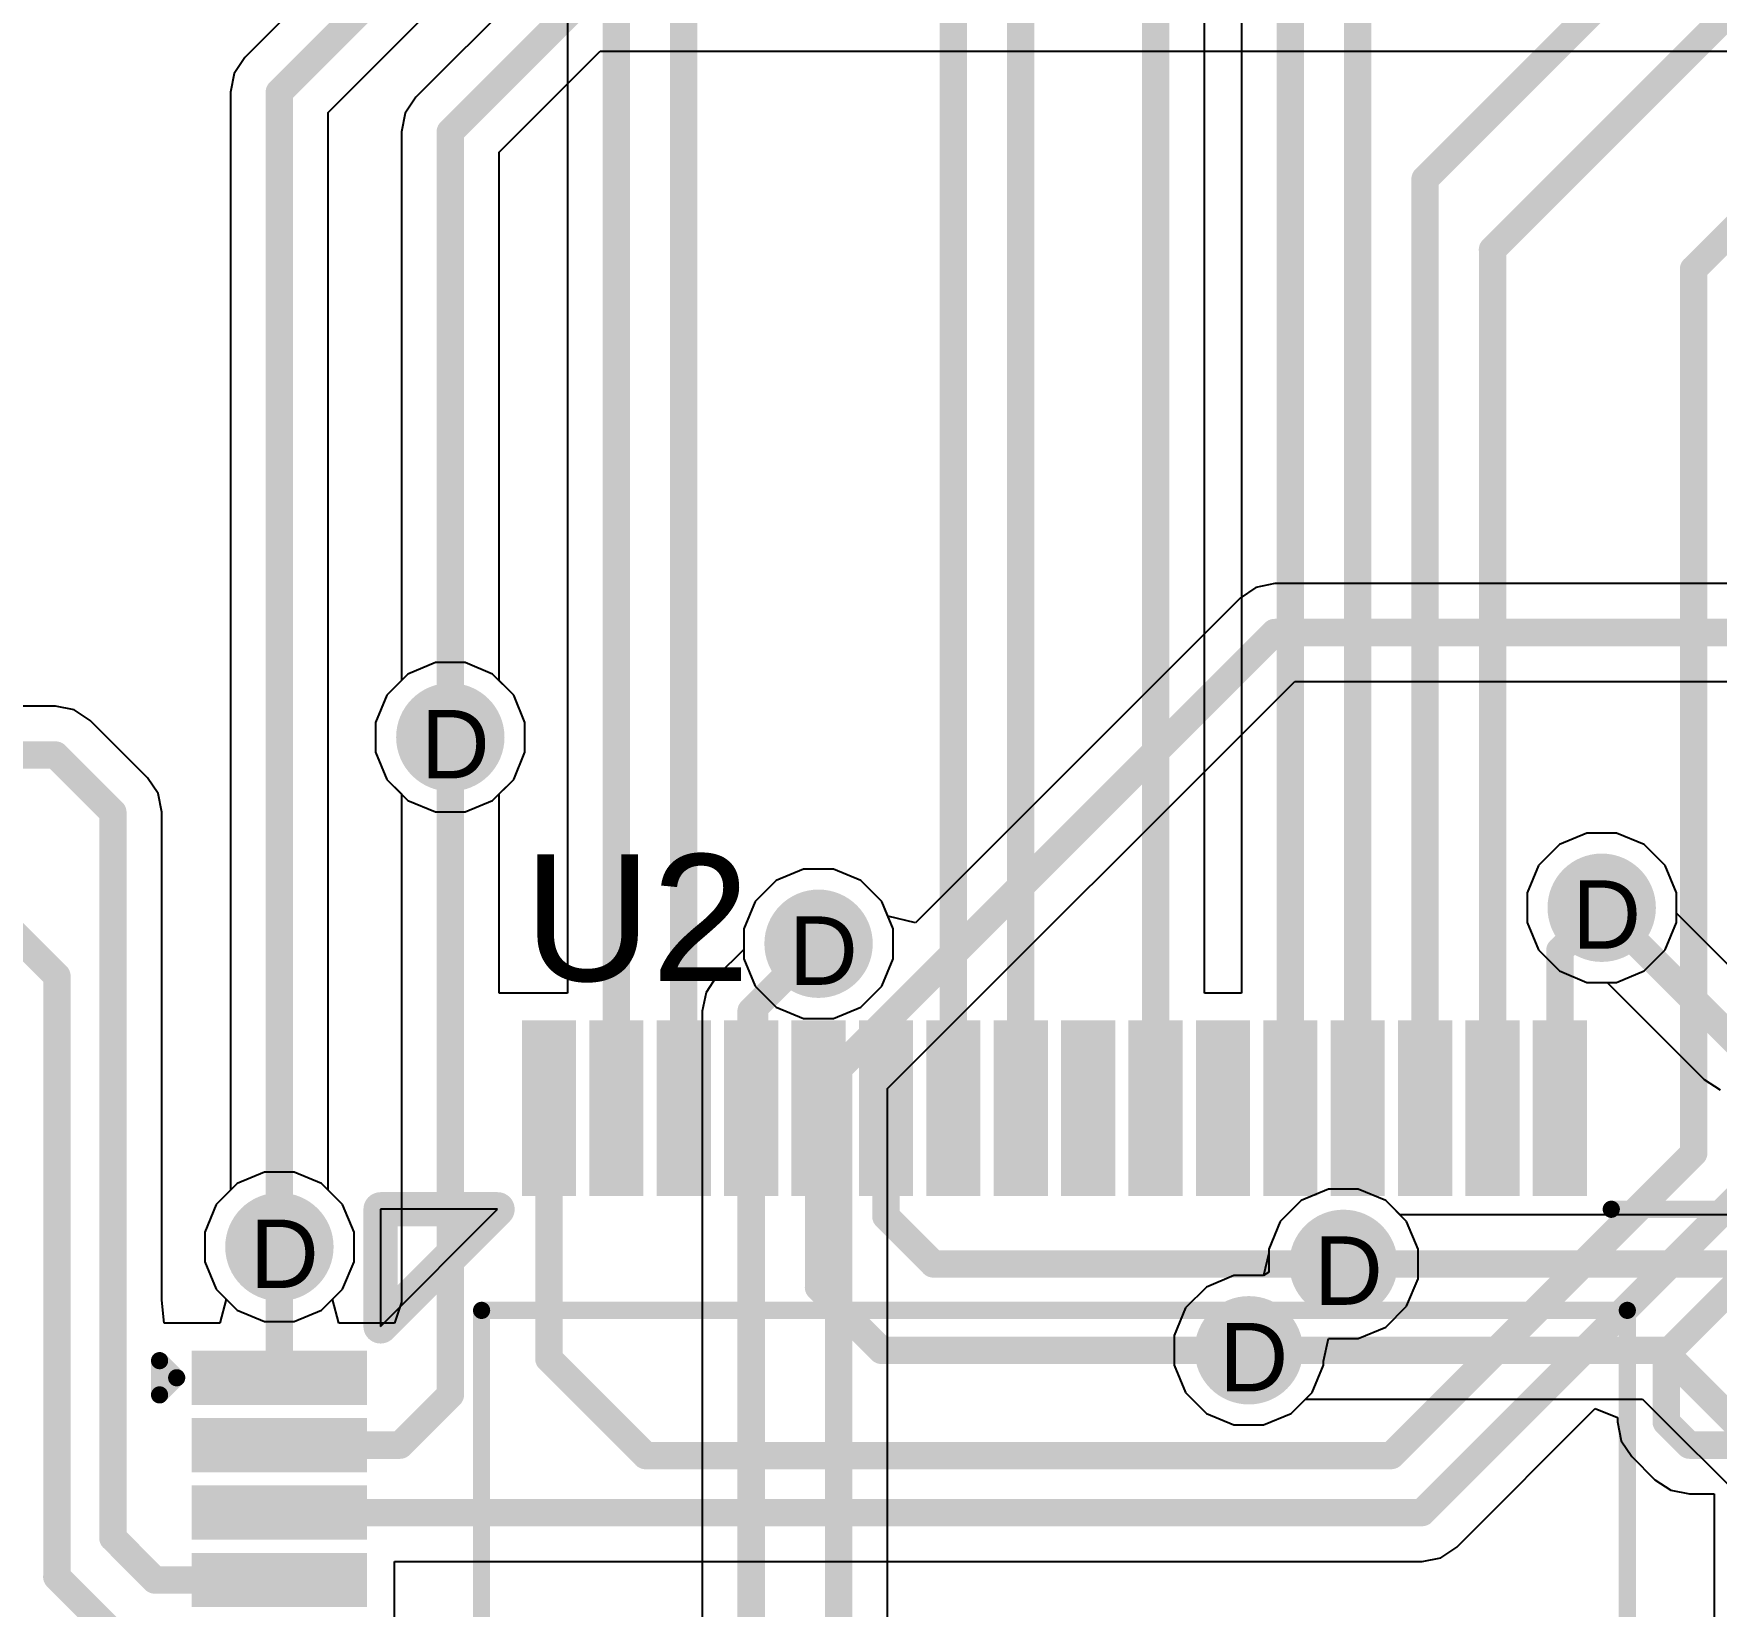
# Model space of a CAD drawing. Header units: inches. Extents: x 0 to 5032, y 0 to 5323.
# Drawn here: x 86.39 to 98.87, y 76.54 to 88.2 of the extents above; entities that cross this region are included whole.
import ezdxf

# ---------------------------------------------------------------- set-up
doc = ezdxf.new("R2010")
doc.units = ezdxf.units.IN
for name, color, linetype in [('Bottom Layer', 5, 'Continuous'), ('Bottom Solder', 6, 'Continuous'), ('Drill Drawing', 1, 'Continuous'), ('Layer 1', 16, 'Continuous'), ('Layer 2', 76, 'Continuous'), ('Top Layer', 1, 'Continuous'), ('Top Overlay', 2, 'Continuous'), ('Top Paste', 8, 'Continuous'), ('Top Solder', 216, 'Continuous'), ('Via Holes', 16, 'Continuous')]:
    doc.layers.add(name, color=color, linetype=linetype)
doc.styles.add('Arial', font='', dxfattribs={"height": 0.2})
doc.styles.get('Arial').set_extended_font_data('Arial')

# ---------------------------------------------------------------- blocks, each defined once
blk = doc.blocks.new('LQFP_64_10_10__358')
at = {"layer": 'Top Layer'}
for points in [[(-3.6, 6.35), (-3.6, 5.15), (-3.9, 5.15), (-3.9, 6.35)], [(-3.1, 6.35), (-3.1, 5.15), (-3.4, 5.15), (-3.4, 6.35)], [(-2.6, 6.35), (-2.6, 5.15), (-2.9, 5.15), (-2.9, 6.35)], [(-2.1, 6.35), (-2.1, 5.15), (-2.4, 5.15), (-2.4, 6.35)], [(-1.6, 6.35), (-1.6, 5.15), (-1.9, 5.15), (-1.9, 6.35)], [(-1.1, 6.35), (-1.1, 5.15), (-1.4, 5.15), (-1.4, 6.35)], [(-0.6, 6.35), (-0.6, 5.15), (-0.9, 5.15), (-0.9, 6.35)], [(-0.1, 6.35), (-0.1, 5.15), (-0.4, 5.15), (-0.4, 6.35)], [(0.4, 6.35), (0.4, 5.15), (0.1, 5.15), (0.1, 6.35)], [(0.9, 6.35), (0.9, 5.15), (0.6, 5.15), (0.6, 6.35)], [(1.4, 6.35), (1.4, 5.15), (1.1, 5.15), (1.1, 6.35)], [(1.9, 6.35), (1.9, 5.15), (1.6, 5.15), (1.6, 6.35)], [(2.4, 6.35), (2.4, 5.15), (2.1, 5.15), (2.1, 6.35)], [(2.9, 6.35), (2.9, 5.15), (2.6, 5.15), (2.6, 6.35)], [(3.4, 6.35), (3.4, 5.15), (3.1, 5.15), (3.1, 6.35)], [(3.9, 6.35), (3.9, 5.15), (3.6, 5.15), (3.6, 6.35)], [(-5.15, 3.9), (-5.15, 3.6), (-6.35, 3.6), (-6.35, 3.9)], [(-5.15, 3.4), (-5.15, 3.1), (-6.35, 3.1), (-6.35, 3.4)], [(-5.15, 2.9), (-5.15, 2.6), (-6.35, 2.6), (-6.35, 2.9)], [(-5.15, 2.4), (-5.15, 2.1), (-6.35, 2.1), (-6.35, 2.4)]]:
    blk.add_hatch(color=1, dxfattribs=at).paths.add_polyline_path(points)
at = {"layer": 'Top Paste'}
for points in [[(-3.6, 6.35), (-3.6, 5.15), (-3.9, 5.15), (-3.9, 6.35)], [(-3.1, 6.35), (-3.1, 5.15), (-3.4, 5.15), (-3.4, 6.35)], [(-2.6, 6.35), (-2.6, 5.15), (-2.9, 5.15), (-2.9, 6.35)], [(-2.1, 6.35), (-2.1, 5.15), (-2.4, 5.15), (-2.4, 6.35)], [(-1.6, 6.35), (-1.6, 5.15), (-1.9, 5.15), (-1.9, 6.35)], [(-1.1, 6.35), (-1.1, 5.15), (-1.4, 5.15), (-1.4, 6.35)], [(-0.6, 6.35), (-0.6, 5.15), (-0.9, 5.15), (-0.9, 6.35)], [(-0.1, 6.35), (-0.1, 5.15), (-0.4, 5.15), (-0.4, 6.35)], [(0.4, 6.35), (0.4, 5.15), (0.1, 5.15), (0.1, 6.35)], [(0.9, 6.35), (0.9, 5.15), (0.6, 5.15), (0.6, 6.35)], [(1.4, 6.35), (1.4, 5.15), (1.1, 5.15), (1.1, 6.35)], [(1.9, 6.35), (1.9, 5.15), (1.6, 5.15), (1.6, 6.35)], [(2.4, 6.35), (2.4, 5.15), (2.1, 5.15), (2.1, 6.35)], [(2.9, 6.35), (2.9, 5.15), (2.6, 5.15), (2.6, 6.35)], [(3.4, 6.35), (3.4, 5.15), (3.1, 5.15), (3.1, 6.35)], [(3.9, 6.35), (3.9, 5.15), (3.6, 5.15), (3.6, 6.35)], [(-5.15, 3.9), (-5.15, 3.6), (-6.35, 3.6), (-6.35, 3.9)], [(-5.15, 3.4), (-5.15, 3.1), (-6.35, 3.1), (-6.35, 3.4)], [(-5.15, 2.9), (-5.15, 2.6), (-6.35, 2.6), (-6.35, 2.9)], [(-5.15, 2.4), (-5.15, 2.1), (-6.35, 2.1), (-6.35, 2.4)]]:
    blk.add_hatch(color=8, dxfattribs=at).paths.add_polyline_path(points)
at = {"layer": 'Top Solder'}
for points in [[(-3.549, 6.401), (-3.549, 5.099), (-3.951, 5.099), (-3.951, 6.401)], [(-3.049, 6.401), (-3.049, 5.099), (-3.451, 5.099), (-3.451, 6.401)], [(-2.549, 6.401), (-2.549, 5.099), (-2.951, 5.099), (-2.951, 6.401)], [(-2.049, 6.401), (-2.049, 5.099), (-2.451, 5.099), (-2.451, 6.401)], [(-1.549, 6.401), (-1.549, 5.099), (-1.951, 5.099), (-1.951, 6.401)], [(-1.049, 6.401), (-1.049, 5.099), (-1.451, 5.099), (-1.451, 6.401)], [(-0.549, 6.401), (-0.549, 5.099), (-0.951, 5.099), (-0.951, 6.401)], [(-0.049, 6.401), (-0.049, 5.099), (-0.451, 5.099), (-0.451, 6.401)], [(0.451, 6.401), (0.451, 5.099), (0.049, 5.099), (0.049, 6.401)], [(0.951, 6.401), (0.951, 5.099), (0.549, 5.099), (0.549, 6.401)], [(1.451, 6.401), (1.451, 5.099), (1.049, 5.099), (1.049, 6.401)], [(1.951, 6.401), (1.951, 5.099), (1.549, 5.099), (1.549, 6.401)], [(2.451, 6.401), (2.451, 5.099), (2.049, 5.099), (2.049, 6.401)], [(2.951, 6.401), (2.951, 5.099), (2.549, 5.099), (2.549, 6.401)], [(3.451, 6.401), (3.451, 5.099), (3.049, 5.099), (3.049, 6.401)], [(3.951, 6.401), (3.951, 5.099), (3.549, 5.099), (3.549, 6.401)], [(-5.099, 3.951), (-5.099, 3.549), (-6.401, 3.549), (-6.401, 3.951)], [(-5.099, 3.451), (-5.099, 3.049), (-6.401, 3.049), (-6.401, 3.451)], [(-5.099, 2.951), (-5.099, 2.549), (-6.401, 2.549), (-6.401, 2.951)], [(-5.099, 2.451), (-5.099, 2.049), (-6.401, 2.049), (-6.401, 2.451)]]:
    blk.add_hatch(color=216, dxfattribs=at).paths.add_polyline_path(points)
at = {"layer": 'Top Overlay'}
for p, q in [((-5, 5), (-5, 4.131)), ((-5, 4.131), (-4.131, 5)), ((-4.131, 5), (-5, 5)), ((-5, 4.131), (-5, 4.131))]:
    blk.add_line(p, q, dxfattribs=at)
for points in [[(-5, 5, 0.254, 0.254, 0), (-4.131, 5, 0.254, 0.254, 0)], [(-5, 4.131, 0.254, 0.254, 0), (-5, 5, 0.254, 0.254, 0)], [(-5, 4.131, 0.254, 0.254, 0), (-4.131, 5, 0.254, 0.254, 0)], [(-4.131, 5, 0.254, 0.254, 0), (-4.131, 5, 0.254, 0.254, 0)], [(4.131, 5, 0.127, 0.127, 0), (5, 5, 0.127, 0.127, 0)], [(-4.25, -4.25, 0.127, 0.127, 0), (-4.25, 4.25, 0.127, 0.127, 0)], [(-4.25, 4.25, 0.127, 0.127, 0), (4.25, 4.25, 0.127, 0.127, 0)], [(4.25, -4.25, 0.127, 0.127, 0), (4.25, 4.25, 0.127, 0.127, 0)], [(-6.639, 3.877, 0.127, 0.127, 0), (-6.512, 3.75, 0.127, 0.127, 0)], [(-6.639, 3.623, 0.127, 0.127, 0), (-6.639, 3.877, 0.127, 0.127, 0)], [(-6.639, 3.623, 0.127, 0.127, 0), (-6.512, 3.75, 0.127, 0.127, 0)]]:
    blk.add_lwpolyline(points, format="xyseb", dxfattribs=at)
for points in [[(-5.063, 5, 0.127, 0.127, 1), (-4.936, 5, 0.127, 0.127, 1)], [(-5.063, 5, 0.127, 0.127, 1), (-4.936, 5, 0.127, 0.127, 1)], [(-4.195, 5, 0.127, 0.127, 1), (-4.068, 5, 0.127, 0.127, 1)], [(-4.195, 5, 0.127, 0.127, 1), (-4.068, 5, 0.127, 0.127, 1)], [(-4.195, 5, 0.127, 0.127, 1), (-4.068, 5, 0.127, 0.127, 1)], [(-4.195, 5, 0.127, 0.127, 1), (-4.068, 5, 0.127, 0.127, 1)], [(4.099, 5, 0.0635, 0.0635, 1), (4.163, 5, 0.0635, 0.0635, 1)], [(-5.063, 4.131, 0.127, 0.127, 1), (-4.936, 4.131, 0.127, 0.127, 1)], [(-5.063, 4.131, 0.127, 0.127, 1), (-4.936, 4.131, 0.127, 0.127, 1)], [(-4.282, 4.25, 0.0635, 0.0635, 1), (-4.218, 4.25, 0.0635, 0.0635, 1)], [(-4.282, 4.25, 0.0635, 0.0635, 1), (-4.218, 4.25, 0.0635, 0.0635, 1)], [(4.218, 4.25, 0.0635, 0.0635, 1), (4.282, 4.25, 0.0635, 0.0635, 1)], [(4.218, 4.25, 0.0635, 0.0635, 1), (4.282, 4.25, 0.0635, 0.0635, 1)], [(-6.671, 3.877, 0.0635, 0.0635, 1), (-6.607, 3.877, 0.0635, 0.0635, 1)], [(-6.671, 3.877, 0.0635, 0.0635, 1), (-6.607, 3.877, 0.0635, 0.0635, 1)], [(-6.544, 3.75, 0.0635, 0.0635, 1), (-6.48, 3.75, 0.0635, 0.0635, 1)], [(-6.544, 3.75, 0.0635, 0.0635, 1), (-6.48, 3.75, 0.0635, 0.0635, 1)], [(-6.671, 3.623, 0.0635, 0.0635, 1), (-6.607, 3.623, 0.0635, 0.0635, 1)], [(-6.671, 3.623, 0.0635, 0.0635, 1), (-6.607, 3.623, 0.0635, 0.0635, 1)]]:
    blk.add_lwpolyline(points, format="xyseb", close=True, dxfattribs=at)

msp = doc.modelspace()

# ---------------------------------------------------------------- hatches: boundary and pattern name
at = {"layer": 'Bottom Layer'}
h = msp.add_hatch(color=5, dxfattribs=at)
edge = h.paths.add_edge_path()
edge.add_arc((89.48, 82.985), 0.3, 0, 360)
h = msp.add_hatch(color=5, dxfattribs=at)
edge = h.paths.add_edge_path()
edge.add_arc((98.022, 81.72), 0.3, 0, 360)
h = msp.add_hatch(color=5, dxfattribs=at)
edge = h.paths.add_edge_path()
edge.add_arc((92.212, 81.453), 0.3, 0, 360)
h = msp.add_hatch(color=5, dxfattribs=at)
edge = h.paths.add_edge_path()
edge.add_arc((88.212, 79.204), 0.3, 0, 360)
h = msp.add_hatch(color=5, dxfattribs=at)
edge = h.paths.add_edge_path()
edge.add_arc((96.106, 79.078), 0.3, 0, 360)
h = msp.add_hatch(color=5, dxfattribs=at)
edge = h.paths.add_edge_path()
edge.add_arc((95.404, 78.437), 0.3, 0, 360)
at = {"layer": 'Bottom Solder'}
h = msp.add_hatch(color=6, dxfattribs=at)
edge = h.paths.add_edge_path()
edge.add_arc((89.48, 82.985), 0.402, 0, 360)
h = msp.add_hatch(color=6, dxfattribs=at)
edge = h.paths.add_edge_path()
edge.add_arc((98.022, 81.72), 0.402, 0, 360)
h = msp.add_hatch(color=6, dxfattribs=at)
edge = h.paths.add_edge_path()
edge.add_arc((92.212, 81.453), 0.402, 0, 360)
h = msp.add_hatch(color=6, dxfattribs=at)
edge = h.paths.add_edge_path()
edge.add_arc((88.212, 79.204), 0.402, 0, 360)
h = msp.add_hatch(color=6, dxfattribs=at)
edge = h.paths.add_edge_path()
edge.add_arc((96.106, 79.078), 0.402, 0, 360)
h = msp.add_hatch(color=6, dxfattribs=at)
edge = h.paths.add_edge_path()
edge.add_arc((95.404, 78.437), 0.402, 0, 360)
at = {"layer": 'Layer 1'}
h = msp.add_hatch(color=16, dxfattribs=at)
edge = h.paths.add_edge_path()
edge.add_arc((89.48, 82.985), 0.3, 0, 360)
h = msp.add_hatch(color=16, dxfattribs=at)
edge = h.paths.add_edge_path()
edge.add_arc((98.022, 81.72), 0.3, 0, 360)
h = msp.add_hatch(color=16, dxfattribs=at)
edge = h.paths.add_edge_path()
edge.add_arc((92.212, 81.453), 0.3, 0, 360)
h = msp.add_hatch(color=16, dxfattribs=at)
edge = h.paths.add_edge_path()
edge.add_arc((88.212, 79.204), 0.3, 0, 360)
h = msp.add_hatch(color=16, dxfattribs=at)
edge = h.paths.add_edge_path()
edge.add_arc((96.106, 79.078), 0.3, 0, 360)
h = msp.add_hatch(color=16, dxfattribs=at)
edge = h.paths.add_edge_path()
edge.add_arc((95.404, 78.437), 0.3, 0, 360)
at = {"layer": 'Layer 2'}
h = msp.add_hatch(color=76, dxfattribs=at)
edge = h.paths.add_edge_path()
edge.add_arc((89.48, 82.985), 0.3, 0, 360)
h = msp.add_hatch(color=76, dxfattribs=at)
edge = h.paths.add_edge_path()
edge.add_arc((98.022, 81.72), 0.3, 0, 360)
h = msp.add_hatch(color=76, dxfattribs=at)
edge = h.paths.add_edge_path()
edge.add_arc((92.212, 81.453), 0.3, 0, 360)
h = msp.add_hatch(color=76, dxfattribs=at)
edge = h.paths.add_edge_path()
edge.add_arc((88.212, 79.204), 0.3, 0, 360)
h = msp.add_hatch(color=76, dxfattribs=at)
edge = h.paths.add_edge_path()
edge.add_arc((96.106, 79.078), 0.3, 0, 360)
h = msp.add_hatch(color=76, dxfattribs=at)
edge = h.paths.add_edge_path()
edge.add_arc((95.404, 78.437), 0.3, 0, 360)
at = {"layer": 'Top Layer'}
h = msp.add_hatch(color=1, dxfattribs=at)
edge = h.paths.add_edge_path()
edge.add_arc((89.48, 82.985), 0.3, 0, 360)
h = msp.add_hatch(color=1, dxfattribs=at)
edge = h.paths.add_edge_path()
edge.add_arc((98.022, 81.72), 0.3, 0, 360)
h = msp.add_hatch(color=1, dxfattribs=at)
edge = h.paths.add_edge_path()
edge.add_arc((92.212, 81.453), 0.3, 0, 360)
h = msp.add_hatch(color=1, dxfattribs=at)
edge = h.paths.add_edge_path()
edge.add_arc((88.212, 79.204), 0.3, 0, 360)
h = msp.add_hatch(color=1, dxfattribs=at)
edge = h.paths.add_edge_path()
edge.add_arc((96.106, 79.078), 0.3, 0, 360)
h = msp.add_hatch(color=1, dxfattribs=at)
edge = h.paths.add_edge_path()
edge.add_arc((95.404, 78.437), 0.3, 0, 360)
at = {"layer": 'Top Solder'}
h = msp.add_hatch(color=216, dxfattribs=at)
edge = h.paths.add_edge_path()
edge.add_arc((89.48, 82.985), 0.402, 0, 360)
h = msp.add_hatch(color=216, dxfattribs=at)
edge = h.paths.add_edge_path()
edge.add_arc((98.022, 81.72), 0.402, 0, 360)
h = msp.add_hatch(color=216, dxfattribs=at)
edge = h.paths.add_edge_path()
edge.add_arc((92.212, 81.453), 0.402, 0, 360)
h = msp.add_hatch(color=216, dxfattribs=at)
edge = h.paths.add_edge_path()
edge.add_arc((88.212, 79.204), 0.402, 0, 360)
h = msp.add_hatch(color=216, dxfattribs=at)
edge = h.paths.add_edge_path()
edge.add_arc((96.106, 79.078), 0.402, 0, 360)
h = msp.add_hatch(color=216, dxfattribs=at)
edge = h.paths.add_edge_path()
edge.add_arc((95.404, 78.437), 0.402, 0, 360)
at = {"layer": 'Via Holes'}
h = msp.add_hatch(color=7, dxfattribs=at)
edge = h.paths.add_edge_path()
edge.add_arc((89.48, 82.985), 0.15, 0, 360)
h = msp.add_hatch(color=7, dxfattribs=at)
edge = h.paths.add_edge_path()
edge.add_arc((98.022, 81.72), 0.15, 0, 360)
h = msp.add_hatch(color=7, dxfattribs=at)
edge = h.paths.add_edge_path()
edge.add_arc((92.212, 81.453), 0.15, 0, 360)
h = msp.add_hatch(color=7, dxfattribs=at)
edge = h.paths.add_edge_path()
edge.add_arc((88.212, 79.204), 0.15, 0, 360)
h = msp.add_hatch(color=7, dxfattribs=at)
edge = h.paths.add_edge_path()
edge.add_arc((96.106, 79.078), 0.15, 0, 360)
h = msp.add_hatch(color=7, dxfattribs=at)
edge = h.paths.add_edge_path()
edge.add_arc((95.404, 78.437), 0.15, 0, 360)

# ---------------------------------------------------------------- linework, layer by layer
at = {"layer": 'Bottom Layer'}
for p, q in [((89.391, 89.464), (87.955, 88.028)), ((88.574, 87.621), (89.798, 88.845)), ((90.158, 88.667), (89.224, 87.733)), ((87.955, 88.028), (87.877, 87.91)), ((89.843, 87.326), (90.591, 88.074)), ((90.591, 88.074), (115.08, 88.074)), ((87.877, 87.91), (87.849, 87.771)), ((87.849, 87.771), (87.849, 87.771)), ((87.849, 87.771), (87.849, 79.625)), ((89.224, 87.733), (89.145, 87.615)), ((88.574, 79.625), (88.574, 87.621)), ((89.145, 87.615), (89.117, 87.476)), ((89.117, 87.476), (89.117, 87.476)), ((89.117, 87.476), (89.117, 83.406)), ((89.843, 83.406), (89.843, 87.326)), ((95.339, 84.018), (92.93, 81.609)), ((95.457, 84.097), (95.339, 84.018)), ((95.339, 84.018), (95.339, 84.018)), ((95.596, 84.125), (95.457, 84.097)), ((109.727, 84.125), (95.596, 84.125)), ((95.596, 84.125), (95.596, 84.125)), ((89.117, 83.406), (89.01, 83.298)), ((89.95, 83.298), (89.843, 83.406)), ((92.724, 80.378), (95.746, 83.399)), ((95.746, 83.399), (102.306, 83.399)), ((89.01, 83.298), (88.926, 83.095)), ((90.034, 83.095), (89.95, 83.298)), ((88.926, 83.095), (88.926, 82.874)), ((90.034, 82.874), (90.034, 83.095)), ((88.926, 82.874), (89.01, 82.671)), ((89.95, 82.671), (90.034, 82.874)), ((89.01, 82.671), (89.166, 82.515)), ((89.794, 82.515), (89.95, 82.671)), ((89.166, 82.515), (89.37, 82.431)), ((89.37, 82.431), (89.59, 82.431)), ((89.59, 82.431), (89.794, 82.515)), ((97.912, 82.274), (97.708, 82.19)), ((98.132, 82.274), (97.912, 82.274)), ((98.336, 82.19), (98.132, 82.274)), ((97.708, 82.19), (97.552, 82.034)), ((98.492, 82.034), (98.336, 82.19)), ((97.552, 82.034), (97.468, 81.831)), ((98.576, 81.831), (98.492, 82.034)), ((91.898, 81.922), (91.742, 81.766)), ((92.101, 82.007), (91.898, 81.922)), ((92.322, 82.007), (92.101, 82.007)), ((92.525, 81.922), (92.322, 82.007)), ((92.681, 81.766), (92.525, 81.922)), ((97.468, 81.831), (97.468, 81.61)), ((98.576, 81.679), (98.576, 81.831)), ((91.742, 81.766), (91.658, 81.563)), ((92.726, 81.657), (92.681, 81.766)), ((92.93, 81.609), (92.726, 81.657)), ((99.19, 81.066), (98.576, 81.679)), ((91.658, 81.563), (91.658, 81.411)), ((97.468, 81.61), (97.552, 81.407)), ((91.658, 81.411), (91.455, 81.209)), ((97.552, 81.407), (97.708, 81.251)), ((91.455, 81.209), (91.377, 81.092)), ((97.708, 81.251), (97.912, 81.166)), ((97.912, 81.166), (98.063, 81.166)), ((98.063, 81.166), (98.783, 80.447)), ((91.377, 81.092), (91.349, 80.953)), ((91.349, 80.953), (91.349, 80.953)), ((91.349, 80.953), (91.349, 76.19)), ((98.783, 80.447), (98.783, 80.447)), ((98.783, 80.447), (98.901, 80.368)), ((92.724, 74.653), (92.724, 80.378)), ((87.849, 79.625), (87.742, 79.518)), ((88.681, 79.518), (88.574, 79.625)), ((95.792, 79.548), (95.636, 79.392)), ((95.996, 79.632), (95.792, 79.548)), ((96.216, 79.632), (95.996, 79.632)), ((96.42, 79.548), (96.216, 79.632)), ((96.527, 79.441), (96.42, 79.548)), ((87.742, 79.518), (87.658, 79.314)), ((88.766, 79.314), (88.681, 79.518)), ((99.727, 79.441), (96.527, 79.441)), ((87.658, 79.314), (87.658, 79.094)), ((88.766, 79.094), (88.766, 79.314)), ((95.636, 79.392), (95.552, 79.188)), ((95.552, 79.188), (95.552, 79.016)), ((87.658, 79.094), (87.742, 78.89)), ((88.681, 78.89), (88.766, 79.094)), ((95.09, 78.906), (94.934, 78.751)), ((95.293, 78.991), (95.09, 78.906)), ((95.514, 78.991), (95.293, 78.991)), ((95.552, 79.016), (95.514, 78.991)), ((87.742, 78.89), (87.898, 78.734)), ((88.525, 78.734), (88.681, 78.89)), ((87.898, 78.734), (88.101, 78.65)), ((88.101, 78.65), (88.322, 78.65)), ((88.322, 78.65), (88.525, 78.734)), ((94.934, 78.751), (94.85, 78.547)), ((94.85, 78.547), (94.85, 78.327)), ((94.85, 78.327), (94.934, 78.123)), ((94.934, 78.123), (95.09, 77.967)), ((95.717, 77.967), (95.824, 78.074)), ((95.824, 78.074), (98.325, 78.074)), ((98.325, 78.074), (99.301, 77.099)), ((95.09, 77.967), (95.293, 77.883)), ((95.514, 77.883), (95.717, 77.967)), ((95.293, 77.883), (95.514, 77.883))]:
    msp.add_line(p, q, dxfattribs=at)
for points in [[(88.212, 87.771, 0.203, 0.203, 0), (89.648, 89.208, 0.203, 0.203, 0)], [(89.48, 87.476, 0.203, 0.203, 0), (90.441, 88.437, 0.203, 0.203, 0)], [(88.212, 79.204, 0.203, 0.203, 0), (88.212, 87.771, 0.203, 0.203, 0)], [(89.48, 82.985, 0.203, 0.203, 0), (89.48, 87.476, 0.203, 0.203, 0)], [(92.362, 80.528, 0.203, 0.203, 0), (95.596, 83.762, 0.203, 0.203, 0)], [(95.596, 83.762, 0.203, 0.203, 0), (109.727, 83.762, 0.203, 0.203, 0)], [(98.022, 81.72, 0.203, 0.203, 0), (99.039, 80.703, 0.203, 0.203, 0)], [(91.712, 80.953, 0.203, 0.203, 0), (92.212, 81.453, 0.203, 0.203, 0)], [(91.712, 75.769, 0.203, 0.203, 0), (91.712, 80.953, 0.203, 0.203, 0)], [(92.362, 74.653, 0.203, 0.203, 0), (92.362, 80.528, 0.203, 0.203, 0)], [(96.106, 79.078, 0.203, 0.203, 0), (99.727, 79.078, 0.203, 0.203, 0)], [(95.404, 78.437, 0.203, 0.203, 0), (98.475, 78.437, 0.203, 0.203, 0)], [(98.475, 78.437, 0.203, 0.203, 0), (99.663, 77.249, 0.203, 0.203, 0)]]:
    msp.add_lwpolyline(points, format="xyseb", dxfattribs=at)
for points in [[(88.161, 87.771, 0.102, 0.102, 1), (88.262, 87.771, 0.102, 0.102, 1)], [(88.161, 87.771, 0.102, 0.102, 1), (88.262, 87.771, 0.102, 0.102, 1)], [(89.429, 87.476, 0.102, 0.102, 1), (89.531, 87.476, 0.102, 0.102, 1)], [(89.429, 87.476, 0.102, 0.102, 1), (89.531, 87.476, 0.102, 0.102, 1)], [(95.545, 83.762, 0.102, 0.102, 1), (95.646, 83.762, 0.102, 0.102, 1)], [(95.545, 83.762, 0.102, 0.102, 1), (95.646, 83.762, 0.102, 0.102, 1)], [(89.429, 82.985, 0.102, 0.102, 1), (89.531, 82.985, 0.102, 0.102, 1)], [(97.971, 81.72, 0.102, 0.102, 1), (98.073, 81.72, 0.102, 0.102, 1)], [(92.161, 81.453, 0.102, 0.102, 1), (92.262, 81.453, 0.102, 0.102, 1)], [(91.661, 80.953, 0.102, 0.102, 1), (91.762, 80.953, 0.102, 0.102, 1)], [(91.661, 80.953, 0.102, 0.102, 1), (91.762, 80.953, 0.102, 0.102, 1)], [(92.311, 80.528, 0.102, 0.102, 1), (92.412, 80.528, 0.102, 0.102, 1)], [(92.311, 80.528, 0.102, 0.102, 1), (92.412, 80.528, 0.102, 0.102, 1)], [(88.161, 79.204, 0.102, 0.102, 1), (88.262, 79.204, 0.102, 0.102, 1)], [(96.055, 79.078, 0.102, 0.102, 1), (96.157, 79.078, 0.102, 0.102, 1)], [(95.353, 78.437, 0.102, 0.102, 1), (95.454, 78.437, 0.102, 0.102, 1)], [(98.424, 78.437, 0.102, 0.102, 1), (98.526, 78.437, 0.102, 0.102, 1)], [(98.424, 78.437, 0.102, 0.102, 1), (98.526, 78.437, 0.102, 0.102, 1)]]:
    msp.add_lwpolyline(points, format="xyseb", close=True, dxfattribs=at)
at = {"layer": 'Layer 1'}
for p, q in [((89.37, 83.539), (89.166, 83.454)), ((89.59, 83.539), (89.37, 83.539)), ((89.794, 83.454), (89.59, 83.539)), ((89.166, 83.454), (89.01, 83.298)), ((89.95, 83.298), (89.794, 83.454)), ((89.01, 83.298), (88.926, 83.095)), ((90.034, 83.095), (89.95, 83.298)), ((88.926, 83.095), (88.926, 82.874)), ((90.034, 82.874), (90.034, 83.095)), ((88.926, 82.874), (89.01, 82.671)), ((89.95, 82.671), (90.034, 82.874)), ((89.01, 82.671), (89.166, 82.515)), ((89.794, 82.515), (89.95, 82.671)), ((89.166, 82.515), (89.37, 82.431)), ((89.37, 82.431), (89.59, 82.431)), ((89.59, 82.431), (89.794, 82.515)), ((97.912, 82.274), (97.708, 82.19)), ((98.132, 82.274), (97.912, 82.274)), ((98.336, 82.19), (98.132, 82.274)), ((97.708, 82.19), (97.552, 82.034)), ((98.492, 82.034), (98.336, 82.19)), ((97.552, 82.034), (97.468, 81.831)), ((98.576, 81.831), (98.492, 82.034)), ((91.898, 81.922), (91.742, 81.766)), ((92.101, 82.007), (91.898, 81.922)), ((92.322, 82.007), (92.101, 82.007)), ((92.525, 81.922), (92.322, 82.007)), ((92.681, 81.766), (92.525, 81.922)), ((97.468, 81.831), (97.468, 81.61)), ((98.576, 81.61), (98.576, 81.831)), ((91.742, 81.766), (91.658, 81.563)), ((92.766, 81.563), (92.681, 81.766)), ((91.658, 81.563), (91.658, 81.342)), ((92.766, 81.342), (92.766, 81.563)), ((97.468, 81.61), (97.552, 81.407)), ((98.492, 81.407), (98.576, 81.61)), ((97.552, 81.407), (97.708, 81.251)), ((98.336, 81.251), (98.492, 81.407)), ((91.658, 81.342), (91.742, 81.139)), ((92.681, 81.139), (92.766, 81.342)), ((97.708, 81.251), (97.912, 81.166)), ((97.912, 81.166), (98.132, 81.166)), ((98.132, 81.166), (98.336, 81.251)), ((91.742, 81.139), (91.898, 80.983)), ((92.525, 80.983), (92.681, 81.139)), ((91.898, 80.983), (92.101, 80.899)), ((92.101, 80.899), (92.322, 80.899)), ((92.322, 80.899), (92.525, 80.983)), ((87.898, 79.674), (87.742, 79.518)), ((88.101, 79.758), (87.898, 79.674)), ((88.322, 79.758), (88.101, 79.758)), ((88.525, 79.674), (88.322, 79.758)), ((88.681, 79.518), (88.525, 79.674)), ((95.792, 79.548), (95.636, 79.392)), ((95.996, 79.632), (95.792, 79.548)), ((96.216, 79.632), (95.996, 79.632)), ((96.42, 79.548), (96.216, 79.632)), ((96.575, 79.392), (96.42, 79.548)), ((87.742, 79.518), (87.658, 79.314)), ((88.766, 79.314), (88.681, 79.518)), ((87.658, 79.314), (87.658, 79.094)), ((88.766, 79.094), (88.766, 79.314)), ((95.636, 79.392), (95.552, 79.188)), ((96.66, 79.188), (96.575, 79.392)), ((95.552, 79.158), (95.514, 78.991)), ((95.552, 79.188), (95.552, 79.158)), ((96.66, 78.968), (96.66, 79.188)), ((87.658, 79.094), (87.742, 78.89)), ((88.681, 78.89), (88.766, 79.094)), ((95.09, 78.906), (94.934, 78.751)), ((95.293, 78.991), (95.09, 78.906)), ((95.514, 78.991), (95.293, 78.991)), ((96.575, 78.764), (96.66, 78.968)), ((87.742, 78.89), (87.898, 78.734)), ((88.525, 78.734), (88.681, 78.89)), ((87.898, 78.734), (88.101, 78.65)), ((88.101, 78.65), (88.322, 78.65)), ((88.322, 78.65), (88.525, 78.734)), ((94.934, 78.751), (94.85, 78.547)), ((96.42, 78.609), (96.575, 78.764)), ((94.85, 78.547), (94.85, 78.327)), ((95.958, 78.357), (95.996, 78.524)), ((95.996, 78.524), (96.216, 78.524)), ((96.216, 78.524), (96.42, 78.609)), ((94.85, 78.327), (94.934, 78.123)), ((95.873, 78.123), (95.958, 78.327)), ((95.958, 78.327), (95.958, 78.357)), ((94.934, 78.123), (95.09, 77.967)), ((95.717, 77.967), (95.873, 78.123)), ((95.09, 77.967), (95.293, 77.883)), ((95.514, 77.883), (95.717, 77.967)), ((95.293, 77.883), (95.514, 77.883))]:
    msp.add_line(p, q, dxfattribs=at)
at = {"layer": 'Layer 2'}
for p, q in [((89.37, 83.539), (89.166, 83.454)), ((89.59, 83.539), (89.37, 83.539)), ((89.794, 83.454), (89.59, 83.539)), ((89.166, 83.454), (89.01, 83.298)), ((89.95, 83.298), (89.794, 83.454)), ((89.01, 83.298), (88.926, 83.095)), ((90.034, 83.095), (89.95, 83.298)), ((88.926, 83.095), (88.926, 82.874)), ((90.034, 82.874), (90.034, 83.095)), ((88.926, 82.874), (89.01, 82.671)), ((89.95, 82.671), (90.034, 82.874)), ((89.01, 82.671), (89.166, 82.515)), ((89.794, 82.515), (89.95, 82.671)), ((89.166, 82.515), (89.37, 82.431)), ((89.37, 82.431), (89.59, 82.431)), ((89.59, 82.431), (89.794, 82.515)), ((97.912, 82.274), (97.708, 82.19)), ((98.132, 82.274), (97.912, 82.274)), ((98.336, 82.19), (98.132, 82.274)), ((97.708, 82.19), (97.552, 82.034)), ((98.492, 82.034), (98.336, 82.19)), ((97.552, 82.034), (97.468, 81.831)), ((98.576, 81.831), (98.492, 82.034)), ((91.898, 81.922), (91.742, 81.766)), ((92.101, 82.007), (91.898, 81.922)), ((92.322, 82.007), (92.101, 82.007)), ((92.525, 81.922), (92.322, 82.007)), ((92.681, 81.766), (92.525, 81.922)), ((97.468, 81.831), (97.468, 81.61)), ((98.576, 81.61), (98.576, 81.831)), ((91.742, 81.766), (91.658, 81.563)), ((92.766, 81.563), (92.681, 81.766)), ((91.658, 81.563), (91.658, 81.342)), ((92.766, 81.342), (92.766, 81.563)), ((97.468, 81.61), (97.552, 81.407)), ((98.492, 81.407), (98.576, 81.61)), ((97.552, 81.407), (97.708, 81.251)), ((98.336, 81.251), (98.492, 81.407)), ((91.658, 81.342), (91.742, 81.139)), ((92.681, 81.139), (92.766, 81.342)), ((97.708, 81.251), (97.912, 81.166)), ((97.912, 81.166), (98.132, 81.166)), ((98.132, 81.166), (98.336, 81.251)), ((91.742, 81.139), (91.898, 80.983)), ((92.525, 80.983), (92.681, 81.139)), ((91.898, 80.983), (92.101, 80.899)), ((92.101, 80.899), (92.322, 80.899)), ((92.322, 80.899), (92.525, 80.983)), ((87.898, 79.674), (87.742, 79.518)), ((88.101, 79.758), (87.898, 79.674)), ((88.322, 79.758), (88.101, 79.758)), ((88.525, 79.674), (88.322, 79.758)), ((88.681, 79.518), (88.525, 79.674)), ((95.792, 79.548), (95.636, 79.392)), ((95.996, 79.632), (95.792, 79.548)), ((96.216, 79.632), (95.996, 79.632)), ((96.42, 79.548), (96.216, 79.632)), ((96.575, 79.392), (96.42, 79.548)), ((87.742, 79.518), (87.658, 79.314)), ((88.766, 79.314), (88.681, 79.518)), ((87.658, 79.314), (87.658, 79.094)), ((88.766, 79.094), (88.766, 79.314)), ((95.636, 79.392), (95.552, 79.188)), ((96.66, 79.188), (96.575, 79.392)), ((95.552, 79.158), (95.514, 78.991)), ((95.552, 79.188), (95.552, 79.158)), ((96.66, 78.968), (96.66, 79.188)), ((87.658, 79.094), (87.742, 78.89)), ((88.681, 78.89), (88.766, 79.094)), ((95.09, 78.906), (94.934, 78.751)), ((95.293, 78.991), (95.09, 78.906)), ((95.514, 78.991), (95.293, 78.991)), ((96.575, 78.764), (96.66, 78.968)), ((87.742, 78.89), (87.898, 78.734)), ((88.525, 78.734), (88.681, 78.89)), ((87.898, 78.734), (88.101, 78.65)), ((88.101, 78.65), (88.322, 78.65)), ((88.322, 78.65), (88.525, 78.734)), ((94.934, 78.751), (94.85, 78.547)), ((96.42, 78.609), (96.575, 78.764)), ((94.85, 78.547), (94.85, 78.327)), ((95.958, 78.357), (95.996, 78.524)), ((95.996, 78.524), (96.216, 78.524)), ((96.216, 78.524), (96.42, 78.609)), ((94.85, 78.327), (94.934, 78.123)), ((95.873, 78.123), (95.958, 78.327)), ((95.958, 78.327), (95.958, 78.357)), ((94.934, 78.123), (95.09, 77.967)), ((95.717, 77.967), (95.873, 78.123)), ((95.09, 77.967), (95.293, 77.883)), ((95.514, 77.883), (95.717, 77.967)), ((95.293, 77.883), (95.514, 77.883))]:
    msp.add_line(p, q, dxfattribs=at)
at = {"layer": 'Top Layer'}
for p, q in [((95.074, 81.087), (95.074, 89.346)), ((95.349, 89.262), (95.349, 81.087)), ((90.349, 88.439), (90.349, 81.087)), ((89.37, 83.539), (89.166, 83.454)), ((89.59, 83.539), (89.37, 83.539)), ((89.794, 83.454), (89.59, 83.539)), ((89.166, 83.454), (89.01, 83.298)), ((89.95, 83.298), (89.794, 83.454)), ((89.01, 83.298), (88.926, 83.095)), ((90.034, 83.095), (89.95, 83.298)), ((86.552, 83.216), (86.23, 83.216)), ((86.69, 83.188), (86.552, 83.216)), ((86.552, 83.216), (86.552, 83.216)), ((86.808, 83.11), (86.69, 83.188)), ((87.233, 82.685), (86.808, 83.11)), ((88.926, 83.095), (88.926, 82.874)), ((90.034, 82.874), (90.034, 83.095)), ((88.926, 82.874), (89.01, 82.671)), ((89.95, 82.671), (90.034, 82.874)), ((87.312, 82.567), (87.233, 82.685)), ((87.233, 82.685), (87.233, 82.685)), ((89.01, 82.671), (89.117, 82.564)), ((89.843, 82.564), (89.95, 82.671)), ((87.339, 82.428), (87.312, 82.567)), ((89.117, 82.564), (89.117, 78.794)), ((89.843, 81.087), (89.843, 82.564)), ((87.339, 78.808), (87.339, 82.428)), ((87.339, 82.428), (87.339, 82.428)), ((90.349, 81.087), (89.843, 81.087)), ((95.349, 81.087), (95.074, 81.087)), ((87.898, 79.674), (87.742, 79.518)), ((88.101, 79.758), (87.898, 79.674)), ((88.322, 79.758), (88.101, 79.758)), ((88.525, 79.674), (88.322, 79.758)), ((88.681, 79.518), (88.525, 79.674)), ((87.742, 79.518), (87.658, 79.314)), ((88.766, 79.314), (88.681, 79.518)), ((87.658, 79.314), (87.658, 79.094)), ((88.766, 79.094), (88.766, 79.314)), ((87.658, 79.094), (87.742, 78.89)), ((88.681, 78.89), (88.766, 79.094)), ((87.358, 78.638), (87.339, 78.808)), ((87.742, 78.89), (87.817, 78.815)), ((87.817, 78.815), (87.771, 78.638)), ((88.607, 78.815), (88.681, 78.89)), ((88.652, 78.638), (88.607, 78.815)), ((89.117, 78.794), (89.066, 78.638)), ((87.771, 78.638), (87.358, 78.638)), ((89.066, 78.638), (88.652, 78.638)), ((96.946, 76.977), (97.974, 78.006)), ((97.974, 78.006), (98.139, 77.938)), ((98.139, 77.938), (98.139, 77.905)), ((98.139, 77.905), (98.139, 77.905)), ((98.139, 77.905), (98.166, 77.766)), ((98.166, 77.766), (98.245, 77.648)), ((98.245, 77.648), (98.416, 77.477)), ((98.416, 77.477), (98.534, 77.398)), ((98.534, 77.398), (98.673, 77.371)), ((98.673, 77.371), (98.673, 77.371)), ((98.673, 77.371), (98.857, 77.371)), ((98.857, 77.371), (98.857, 76.829)), ((96.828, 76.898), (96.946, 76.977)), ((89.066, 76.142), (89.066, 76.871)), ((89.066, 76.871), (96.689, 76.871)), ((96.689, 76.871), (96.828, 76.898)), ((96.689, 76.871), (96.689, 76.871)), ((98.857, 76.829), (98.857, 75.596))]:
    msp.add_line(p, q, dxfattribs=at)
for points in [[(96.712, 87.126, 0.203, 0.203, 0), (99.433, 89.847, 0.203, 0.203, 0)], [(97.212, 86.602, 0.203, 0.203, 0), (100.457, 89.847, 0.203, 0.203, 0)], [(93.712, 80.233, 0.203, 0.203, 0), (93.712, 89.393, 0.203, 0.203, 0)], [(94.712, 80.233, 0.203, 0.203, 0), (94.712, 89.346, 0.203, 0.203, 0)], [(95.712, 80.233, 0.203, 0.203, 0), (95.712, 89.262, 0.203, 0.203, 0)], [(91.212, 80.233, 0.203, 0.203, 0), (91.212, 88.914, 0.203, 0.203, 0)], [(93.212, 80.233, 0.203, 0.203, 0), (93.212, 88.91, 0.203, 0.203, 0)], [(96.212, 80.233, 0.203, 0.203, 0), (96.212, 88.924, 0.203, 0.203, 0)], [(90.712, 80.233, 0.203, 0.203, 0), (90.712, 88.59, 0.203, 0.203, 0)], [(98.704, 86.458, 0.203, 0.203, 0), (100.876, 88.63, 0.203, 0.203, 0)], [(96.712, 80.233, 0.203, 0.203, 0), (96.712, 87.126, 0.203, 0.203, 0)], [(97.212, 80.233, 0.203, 0.203, 0), (97.212, 86.602, 0.203, 0.203, 0)], [(98.704, 79.899, 0.203, 0.203, 0), (98.704, 86.458, 0.203, 0.203, 0)], [(89.48, 78.107, 0.203, 0.203, 0), (89.48, 82.985, 0.203, 0.203, 0)], [(85.884, 82.853, 0.203, 0.203, 0), (86.552, 82.853, 0.203, 0.203, 0)], [(86.552, 82.853, 0.203, 0.203, 0), (86.977, 82.428, 0.203, 0.203, 0)], [(86.977, 77.045, 0.203, 0.203, 0), (86.977, 82.428, 0.203, 0.203, 0)], [(97.712, 81.403, 0.203, 0.203, 0), (98.022, 81.713, 0.203, 0.203, 0)], [(98.022, 81.713, 0.203, 0.203, 0), (98.022, 81.72, 0.203, 0.203, 0)], [(86.226, 81.548, 0.203, 0.203, 0), (86.561, 81.213, 0.203, 0.203, 0)], [(91.739, 80.98, 0.203, 0.203, 0), (92.212, 81.453, 0.203, 0.203, 0)], [(97.712, 80.233, 0.203, 0.203, 0), (97.712, 81.403, 0.203, 0.203, 0)], [(86.561, 76.756, 0.203, 0.203, 0), (86.561, 81.213, 0.203, 0.203, 0)], [(91.739, 80.261, 0.203, 0.203, 0), (91.739, 80.98, 0.203, 0.203, 0)], [(90.212, 78.373, 0.203, 0.203, 0), (90.212, 80.233, 0.203, 0.203, 0)], [(91.712, 80.233, 0.203, 0.203, 0), (91.739, 80.261, 0.203, 0.203, 0)], [(92.212, 78.904, 0.203, 0.203, 0), (92.212, 80.233, 0.203, 0.203, 0)], [(92.712, 79.43, 0.203, 0.203, 0), (92.712, 80.233, 0.203, 0.203, 0)], [(96.46, 77.656, 0.203, 0.203, 0), (98.704, 79.899, 0.203, 0.203, 0)], [(96.689, 77.233, 0.203, 0.203, 0), (99.151, 79.695, 0.203, 0.203, 0)], [(92.712, 79.43, 0.203, 0.203, 0), (93.063, 79.078, 0.203, 0.203, 0)], [(98.501, 78.409, 0.203, 0.203, 0), (99.591, 79.499, 0.203, 0.203, 0)], [(88.212, 78.234, 0.203, 0.203, 0), (88.212, 79.204, 0.203, 0.203, 0)], [(93.063, 79.078, 0.203, 0.203, 0), (96.106, 79.078, 0.203, 0.203, 0)], [(92.212, 78.904, 0.203, 0.203, 0), (92.679, 78.437, 0.203, 0.203, 0)], [(92.679, 78.437, 0.203, 0.203, 0), (95.404, 78.437, 0.203, 0.203, 0)], [(90.212, 78.373, 0.203, 0.203, 0), (90.929, 77.656, 0.203, 0.203, 0)], [(98.501, 77.905, 0.203, 0.203, 0), (98.501, 78.409, 0.203, 0.203, 0)], [(89.106, 77.733, 0.203, 0.203, 0), (89.48, 78.107, 0.203, 0.203, 0)], [(98.501, 77.905, 0.203, 0.203, 0), (98.673, 77.733, 0.203, 0.203, 0)], [(88.212, 77.733, 0.203, 0.203, 0), (89.106, 77.733, 0.203, 0.203, 0)], [(98.673, 77.733, 0.203, 0.203, 0), (99.711, 77.733, 0.203, 0.203, 0)], [(90.929, 77.656, 0.203, 0.203, 0), (96.46, 77.656, 0.203, 0.203, 0)], [(88.212, 77.233, 0.203, 0.203, 0), (96.689, 77.233, 0.203, 0.203, 0)], [(86.977, 77.045, 0.203, 0.203, 0), (87.288, 76.733, 0.203, 0.203, 0)], [(86.561, 76.756, 0.203, 0.203, 0), (87.084, 76.233, 0.203, 0.203, 0)], [(87.288, 76.733, 0.203, 0.203, 0), (88.212, 76.733, 0.203, 0.203, 0)]]:
    msp.add_lwpolyline(points, format="xyseb", dxfattribs=at)
for points in [[(96.661, 87.126, 0.102, 0.102, 1), (96.762, 87.126, 0.102, 0.102, 1)], [(96.661, 87.126, 0.102, 0.102, 1), (96.762, 87.126, 0.102, 0.102, 1)], [(97.161, 86.602, 0.102, 0.102, 1), (97.262, 86.602, 0.102, 0.102, 1)], [(97.161, 86.602, 0.102, 0.102, 1), (97.262, 86.602, 0.102, 0.102, 1)], [(98.653, 86.458, 0.102, 0.102, 1), (98.755, 86.458, 0.102, 0.102, 1)], [(98.653, 86.458, 0.102, 0.102, 1), (98.755, 86.458, 0.102, 0.102, 1)], [(89.429, 82.985, 0.102, 0.102, 1), (89.531, 82.985, 0.102, 0.102, 1)], [(86.501, 82.853, 0.102, 0.102, 1), (86.602, 82.853, 0.102, 0.102, 1)], [(86.501, 82.853, 0.102, 0.102, 1), (86.602, 82.853, 0.102, 0.102, 1)], [(86.926, 82.428, 0.102, 0.102, 1), (87.027, 82.428, 0.102, 0.102, 1)], [(86.926, 82.428, 0.102, 0.102, 1), (87.027, 82.428, 0.102, 0.102, 1)], [(97.971, 81.72, 0.102, 0.102, 1), (98.073, 81.72, 0.102, 0.102, 1)], [(97.971, 81.713, 0.102, 0.102, 1), (98.073, 81.713, 0.102, 0.102, 1)], [(97.971, 81.713, 0.102, 0.102, 1), (98.073, 81.713, 0.102, 0.102, 1)], [(92.161, 81.453, 0.102, 0.102, 1), (92.262, 81.453, 0.102, 0.102, 1)], [(97.661, 81.403, 0.102, 0.102, 1), (97.762, 81.403, 0.102, 0.102, 1)], [(97.661, 81.403, 0.102, 0.102, 1), (97.762, 81.403, 0.102, 0.102, 1)], [(86.51, 81.213, 0.102, 0.102, 1), (86.612, 81.213, 0.102, 0.102, 1)], [(86.51, 81.213, 0.102, 0.102, 1), (86.612, 81.213, 0.102, 0.102, 1)], [(91.688, 80.98, 0.102, 0.102, 1), (91.79, 80.98, 0.102, 0.102, 1)], [(91.688, 80.98, 0.102, 0.102, 1), (91.79, 80.98, 0.102, 0.102, 1)], [(90.161, 80.233, 0.102, 0.102, 1), (90.262, 80.233, 0.102, 0.102, 1)], [(90.661, 80.233, 0.102, 0.102, 1), (90.762, 80.233, 0.102, 0.102, 1)], [(91.161, 80.233, 0.102, 0.102, 1), (91.262, 80.233, 0.102, 0.102, 1)], [(91.661, 80.233, 0.102, 0.102, 1), (91.762, 80.233, 0.102, 0.102, 1)], [(91.688, 80.261, 0.102, 0.102, 1), (91.79, 80.261, 0.102, 0.102, 1)], [(91.688, 80.261, 0.102, 0.102, 1), (91.79, 80.261, 0.102, 0.102, 1)], [(92.161, 80.233, 0.102, 0.102, 1), (92.262, 80.233, 0.102, 0.102, 1)], [(92.661, 80.233, 0.102, 0.102, 1), (92.762, 80.233, 0.102, 0.102, 1)], [(93.161, 80.233, 0.102, 0.102, 1), (93.262, 80.233, 0.102, 0.102, 1)], [(93.661, 80.233, 0.102, 0.102, 1), (93.762, 80.233, 0.102, 0.102, 1)], [(94.661, 80.233, 0.102, 0.102, 1), (94.762, 80.233, 0.102, 0.102, 1)], [(95.661, 80.233, 0.102, 0.102, 1), (95.762, 80.233, 0.102, 0.102, 1)], [(96.161, 80.233, 0.102, 0.102, 1), (96.262, 80.233, 0.102, 0.102, 1)], [(96.661, 80.233, 0.102, 0.102, 1), (96.762, 80.233, 0.102, 0.102, 1)], [(97.161, 80.233, 0.102, 0.102, 1), (97.262, 80.233, 0.102, 0.102, 1)], [(97.661, 80.233, 0.102, 0.102, 1), (97.762, 80.233, 0.102, 0.102, 1)], [(98.653, 79.899, 0.102, 0.102, 1), (98.755, 79.899, 0.102, 0.102, 1)], [(98.653, 79.899, 0.102, 0.102, 1), (98.755, 79.899, 0.102, 0.102, 1)], [(92.661, 79.43, 0.102, 0.102, 1), (92.762, 79.43, 0.102, 0.102, 1)], [(92.661, 79.43, 0.102, 0.102, 1), (92.762, 79.43, 0.102, 0.102, 1)], [(88.161, 79.204, 0.102, 0.102, 1), (88.262, 79.204, 0.102, 0.102, 1)], [(93.012, 79.078, 0.102, 0.102, 1), (93.114, 79.078, 0.102, 0.102, 1)], [(93.012, 79.078, 0.102, 0.102, 1), (93.114, 79.078, 0.102, 0.102, 1)], [(96.055, 79.078, 0.102, 0.102, 1), (96.157, 79.078, 0.102, 0.102, 1)], [(92.161, 78.904, 0.102, 0.102, 1), (92.262, 78.904, 0.102, 0.102, 1)], [(92.161, 78.904, 0.102, 0.102, 1), (92.262, 78.904, 0.102, 0.102, 1)], [(92.628, 78.437, 0.102, 0.102, 1), (92.73, 78.437, 0.102, 0.102, 1)], [(92.628, 78.437, 0.102, 0.102, 1), (92.73, 78.437, 0.102, 0.102, 1)], [(95.353, 78.437, 0.102, 0.102, 1), (95.454, 78.437, 0.102, 0.102, 1)], [(90.161, 78.373, 0.102, 0.102, 1), (90.262, 78.373, 0.102, 0.102, 1)], [(90.161, 78.373, 0.102, 0.102, 1), (90.262, 78.373, 0.102, 0.102, 1)], [(98.45, 78.409, 0.102, 0.102, 1), (98.552, 78.409, 0.102, 0.102, 1)], [(98.45, 78.409, 0.102, 0.102, 1), (98.552, 78.409, 0.102, 0.102, 1)], [(88.161, 78.234, 0.102, 0.102, 1), (88.262, 78.234, 0.102, 0.102, 1)], [(89.429, 78.107, 0.102, 0.102, 1), (89.531, 78.107, 0.102, 0.102, 1)], [(89.429, 78.107, 0.102, 0.102, 1), (89.531, 78.107, 0.102, 0.102, 1)], [(98.45, 77.905, 0.102, 0.102, 1), (98.552, 77.905, 0.102, 0.102, 1)], [(98.45, 77.905, 0.102, 0.102, 1), (98.552, 77.905, 0.102, 0.102, 1)], [(88.161, 77.733, 0.102, 0.102, 1), (88.262, 77.733, 0.102, 0.102, 1)], [(89.056, 77.733, 0.102, 0.102, 1), (89.157, 77.733, 0.102, 0.102, 1)], [(89.056, 77.733, 0.102, 0.102, 1), (89.157, 77.733, 0.102, 0.102, 1)], [(98.622, 77.733, 0.102, 0.102, 1), (98.723, 77.733, 0.102, 0.102, 1)], [(98.622, 77.733, 0.102, 0.102, 1), (98.723, 77.733, 0.102, 0.102, 1)], [(90.878, 77.656, 0.102, 0.102, 1), (90.98, 77.656, 0.102, 0.102, 1)], [(90.878, 77.656, 0.102, 0.102, 1), (90.98, 77.656, 0.102, 0.102, 1)], [(96.41, 77.656, 0.102, 0.102, 1), (96.511, 77.656, 0.102, 0.102, 1)], [(96.41, 77.656, 0.102, 0.102, 1), (96.511, 77.656, 0.102, 0.102, 1)], [(88.161, 77.233, 0.102, 0.102, 1), (88.262, 77.233, 0.102, 0.102, 1)], [(96.639, 77.233, 0.102, 0.102, 1), (96.74, 77.233, 0.102, 0.102, 1)], [(96.639, 77.233, 0.102, 0.102, 1), (96.74, 77.233, 0.102, 0.102, 1)], [(86.926, 77.045, 0.102, 0.102, 1), (87.027, 77.045, 0.102, 0.102, 1)], [(86.926, 77.045, 0.102, 0.102, 1), (87.027, 77.045, 0.102, 0.102, 1)], [(86.51, 76.756, 0.102, 0.102, 1), (86.612, 76.756, 0.102, 0.102, 1)], [(86.51, 76.756, 0.102, 0.102, 1), (86.612, 76.756, 0.102, 0.102, 1)], [(87.237, 76.733, 0.102, 0.102, 1), (87.339, 76.733, 0.102, 0.102, 1)], [(87.237, 76.733, 0.102, 0.102, 1), (87.339, 76.733, 0.102, 0.102, 1)], [(88.161, 76.733, 0.102, 0.102, 1), (88.262, 76.733, 0.102, 0.102, 1)]]:
    msp.add_lwpolyline(points, format="xyseb", close=True, dxfattribs=at)

# ---------------------------------------------------------------- block references
msp.add_blockref('LQFP_64_10_10__358', (93.962, 74.483))

# ---------------------------------------------------------------- texts
at = {"layer": 'Drill Drawing', "style": 'Arial'}
for p in [(89.26, 82.68), (97.802, 81.416), (91.991, 81.148), (87.992, 78.899), (95.886, 78.774), (95.184, 78.132)]:
    msp.add_text('D', height=0.508, dxfattribs=at).set_placement(p)
at = {"layer": 'Top Overlay', "style": 'Arial'}
msp.add_text('U2', height=0.9398, dxfattribs=at).set_placement((90.025, 81.177))

doc.saveas('drawing.dxf')
